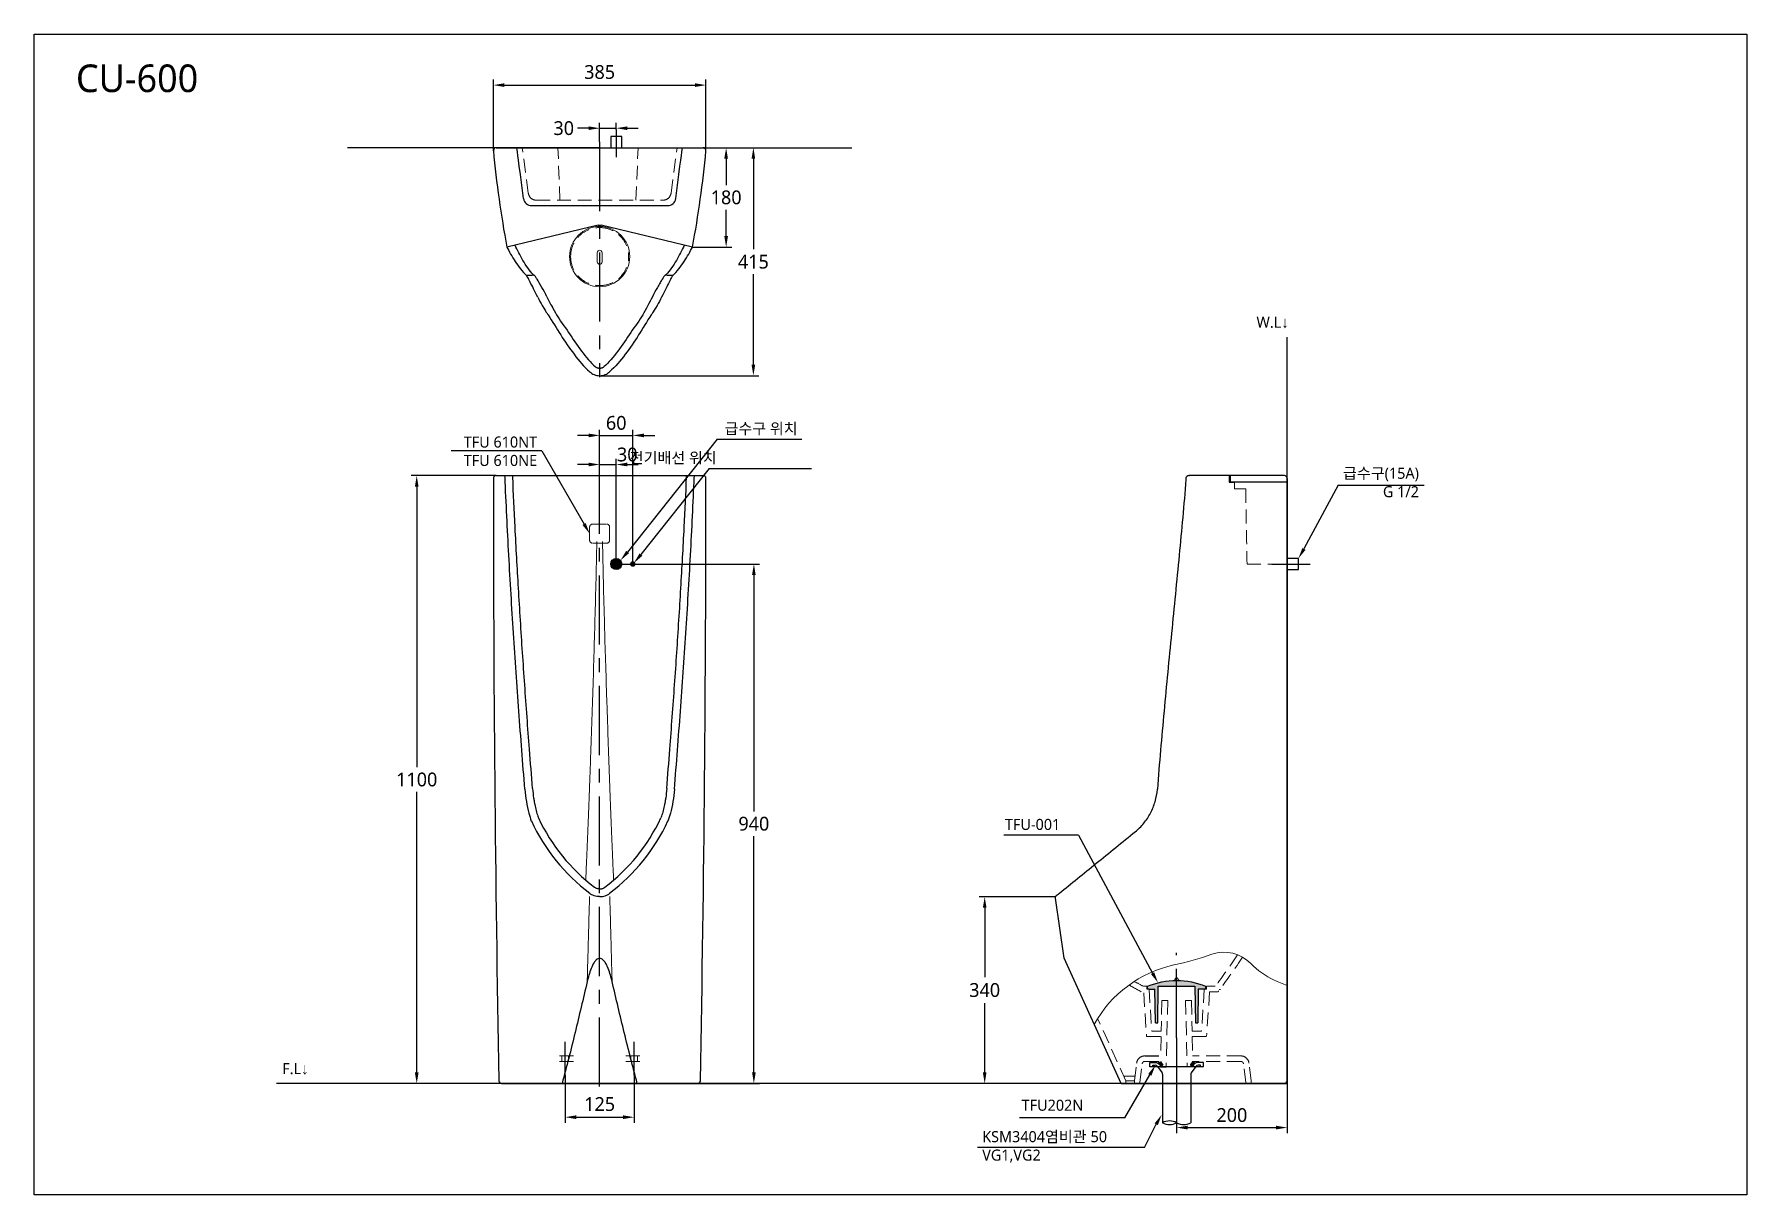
# Model space of a CAD drawing. Extents: x 3353 to 6453, y 0 to 2100.
import ezdxf

# ---------------------------------------------------------------- set-up
doc = ezdxf.new("R2010")
doc.units = 0
doc.header["$LTSCALE"] = 20
doc.header["$MEASUREMENT"] = 0
doc.linetypes.add('CENTER', pattern=[2, 1.25, -0.25, 0.25, -0.25])
doc.linetypes.add('HIDDEN', pattern=[0.375, 0.25, -0.125])
doc.layers.get('0').update_dxf_attribs({"linetype": 'CONTINUOUS'})
doc.layers.get('DEFPOINTS').update_dxf_attribs({"linetype": 'CONTINUOUS'})
for name, color, linetype in [('1', 1, 'CONTINUOUS'), ('5', 5, 'CONTINUOUS'), ('FAUCET', 4, 'CONTINUOUS')]:
    doc.layers.add(name, color=color, linetype=linetype)
doc.styles.add('GHS', font='romans', dxfattribs={"bigfont": 'ghs'})
doc.styles.get("Standard").update_dxf_attribs({"font": 'NanumGothic.ttf'})
doc.dimstyles.new('Standard$0', dxfattribs={"dimtxt": 0.18, "dimasz": 0.18, "dimexe": 0.18, "dimexo": 0.0625, "dimgap": 0.09, "dimtad": 0, "dimtih": 1, "dimtoh": 1, "dimdec": 4, "dimzin": 0, "dimdsep": 46, "dimtxsty": 'Standard', "dimcen": 0.09, "dimadec": 0, "dimazin": 0, "dimtfac": 1, "dimtdec": 4, "dimtofl": 0, "dimtmove": 0, "dimatfit": 3, "dimfxl": 1, "dimtolj": 1, "dimtzin": 0, "dimarcsym": 0})

# ---------------------------------------------------------------- blocks, each defined once
blk = doc.blocks.new('*D3')
at = {"color": 3, "lineweight": -2, "transparency": 16777216}
for p, q in [((4356.9, 1930), (4336.9, 1930)), ((4376.9, 1905.1), (4376.9, 1940)), ((4376.9, 1930), (4406.9, 1930)), ((4406.9, 1927.4), (4406.9, 1940)), ((4426.9, 1930), (4446.9, 1930))]:
    blk.add_line(p, q, dxfattribs=at)
at = {"color": 3, "transparency": 16777216}
for points in [[(4356.9, 1933.3), (4356.9, 1926.7), (4376.9, 1930)], [(4426.9, 1933.3), (4426.9, 1926.7), (4406.9, 1930)]]:
    blk.add_solid(points, dxfattribs=at)
at = {"layer": 'DEFPOINTS', "color": 0, "transparency": 16777216}
for p in [(4406.9, 1930), (4406.9, 1927.4), (4376.9, 1905.1)]:
    blk.add_point(p, dxfattribs=at)
at = {"color": 2, "transparency": 16777216, "insert": (4311.9, 1930), "char_height": 25, "attachment_point": 5}
blk.add_mtext('\\A1;30', dxfattribs=at)
blk = doc.blocks.new('*D5')
at = {"color": 3, "lineweight": -2, "transparency": 16777216}
for p, q in [((5421.4, 283.8), (5421.4, 111.5)), ((5621.4, 201.3), (5621.4, 111.5)), ((5441.4, 121.5), (5601.4, 121.5))]:
    blk.add_line(p, q, dxfattribs=at)
at = {"color": 3, "transparency": 16777216}
for points in [[(5441.4, 124.9), (5441.4, 118.2), (5421.4, 121.5)], [(5601.4, 124.9), (5601.4, 118.2), (5621.4, 121.5)]]:
    blk.add_solid(points, dxfattribs=at)
at = {"layer": 'DEFPOINTS', "color": 0, "transparency": 16777216}
for p in [(5421.4, 283.8), (5621.4, 201.3), (5621.4, 121.5)]:
    blk.add_point(p, dxfattribs=at)
at = {"color": 2, "transparency": 16777216, "insert": (5521.4, 144), "char_height": 25, "attachment_point": 5}
blk.add_mtext('\\A1;200', dxfattribs=at)
blk = doc.blocks.new('*D6')
at = {"color": 3, "lineweight": -2, "transparency": 16777216}
for p, q in [((4184.5, 1889.3), (4184.5, 2018)), ((4569.3, 1889.3), (4569.3, 2018)), ((4204.5, 2008), (4549.3, 2008))]:
    blk.add_line(p, q, dxfattribs=at)
at = {"color": 3, "transparency": 16777216}
for points in [[(4204.5, 2011.3), (4204.5, 2004.6), (4184.5, 2008)], [(4549.3, 2011.3), (4549.3, 2004.6), (4569.3, 2008)]]:
    blk.add_solid(points, dxfattribs=at)
at = {"layer": 'DEFPOINTS', "color": 0, "transparency": 16777216}
for p in [(4569.3, 2008), (4184.5, 1889.3), (4569.3, 1889.3)]:
    blk.add_point(p, dxfattribs=at)
at = {"color": 2, "transparency": 16777216, "insert": (4376.9, 2031.6), "char_height": 25, "attachment_point": 5}
blk.add_mtext('\\A1;385', dxfattribs=at)
blk = doc.blocks.new('*D7')
at = {"color": 3, "lineweight": -2, "transparency": 16777216}
for p, q in [((4564.4, 1894.7), (4665.2, 1894.7)), ((4655.2, 1874.7), (4655.2, 1710.9)), ((4655.2, 1502.1), (4655.2, 1665.9)), ((4376.9, 1482.1), (4665.2, 1482.1))]:
    blk.add_line(p, q, dxfattribs=at)
at = {"color": 3, "transparency": 16777216}
for points in [[(4651.9, 1874.7), (4658.5, 1874.7), (4655.2, 1894.7)], [(4651.9, 1502.1), (4658.5, 1502.1), (4655.2, 1482.1)]]:
    blk.add_solid(points, dxfattribs=at)
at = {"layer": 'DEFPOINTS', "color": 0, "transparency": 16777216}
for p in [(4564.4, 1894.7), (4376.9, 1482.1), (4655.2, 1482.1)]:
    blk.add_point(p, dxfattribs=at)
at = {"color": 2, "transparency": 16777216, "insert": (4655.2, 1688.4), "char_height": 25, "attachment_point": 5}
blk.add_mtext('\\A1;415', dxfattribs=at)
blk = doc.blocks.new('*D8')
at = {"color": 3, "lineweight": -2, "transparency": 16777216}
for p, q in [((4564.4, 1894.7), (4615.9, 1894.7)), ((4605.9, 1874.7), (4605.9, 1827.2)), ((4605.9, 1734.7), (4605.9, 1782.2)), ((4545, 1714.7), (4615.9, 1714.7))]:
    blk.add_line(p, q, dxfattribs=at)
at = {"color": 3, "transparency": 16777216}
for points in [[(4602.5, 1874.7), (4609.2, 1874.7), (4605.9, 1894.7)], [(4602.5, 1734.7), (4609.2, 1734.7), (4605.9, 1714.7)]]:
    blk.add_solid(points, dxfattribs=at)
at = {"layer": 'DEFPOINTS', "color": 0, "transparency": 16777216}
for p in [(4564.4, 1894.7), (4545, 1714.7), (4605.9, 1714.7)]:
    blk.add_point(p, dxfattribs=at)
at = {"color": 2, "transparency": 16777216, "insert": (4605.9, 1804.7), "char_height": 25, "attachment_point": 5}
blk.add_mtext('\\A1;180', dxfattribs=at)
blk = doc.blocks.new('*D9')
at = {"color": 3, "lineweight": -2, "transparency": 16777216}
for p, q in [((4314.4, 216.4), (4314.4, 130.3)), ((4439.4, 216.4), (4439.4, 130.3)), ((4334.4, 140.3), (4419.4, 140.3))]:
    blk.add_line(p, q, dxfattribs=at)
at = {"color": 3, "transparency": 16777216}
for points in [[(4334.4, 143.7), (4334.4, 137), (4314.4, 140.3)], [(4419.4, 143.7), (4419.4, 137), (4439.4, 140.3)]]:
    blk.add_solid(points, dxfattribs=at)
at = {"layer": 'DEFPOINTS', "color": 0, "transparency": 16777216}
for p in [(4314.4, 216.4), (4439.4, 216.4), (4439.4, 140.3)]:
    blk.add_point(p, dxfattribs=at)
at = {"color": 2, "transparency": 16777216, "insert": (4376.9, 163.9), "char_height": 25, "attachment_point": 5}
blk.add_mtext('\\A1;125', dxfattribs=at)
blk = doc.blocks.new('*D10')
at = {"color": 3, "lineweight": -2, "transparency": 16777216}
for p, q in [((4356.9, 1374.1), (4336.9, 1374.1)), ((4376.9, 1211.3), (4376.9, 1384.1)), ((4376.9, 1374.1), (4436.9, 1374.1)), ((4436.9, 1141.3), (4436.9, 1384.1)), ((4456.9, 1374.1), (4476.9, 1374.1))]:
    blk.add_line(p, q, dxfattribs=at)
at = {"color": 3, "transparency": 16777216}
for points in [[(4356.9, 1377.4), (4356.9, 1370.7), (4376.9, 1374.1)], [(4456.9, 1377.4), (4456.9, 1370.7), (4436.9, 1374.1)]]:
    blk.add_solid(points, dxfattribs=at)
at = {"layer": 'DEFPOINTS', "color": 0, "transparency": 16777216}
for p in [(4436.9, 1374.1), (4376.9, 1211.3), (4436.9, 1141.3)]:
    blk.add_point(p, dxfattribs=at)
at = {"color": 2, "transparency": 16777216, "insert": (4406.9, 1396.6), "char_height": 25, "attachment_point": 5}
blk.add_mtext('\\A1;60', dxfattribs=at)
blk = doc.blocks.new('*D11')
at = {"color": 3, "lineweight": -2, "transparency": 16777216}
for p, q in [((4356.9, 1321.4), (4336.9, 1321.4)), ((4376.9, 1211.3), (4376.9, 1331.4)), ((4376.9, 1321.4), (4406.9, 1321.4)), ((4406.9, 1141.3), (4406.9, 1331.4)), ((4426.9, 1321.4), (4446.9, 1321.4))]:
    blk.add_line(p, q, dxfattribs=at)
at = {"color": 3, "transparency": 16777216}
for points in [[(4356.9, 1324.8), (4356.9, 1318.1), (4376.9, 1321.4)], [(4426.9, 1324.8), (4426.9, 1318.1), (4406.9, 1321.4)]]:
    blk.add_solid(points, dxfattribs=at)
at = {"layer": 'DEFPOINTS', "color": 0, "transparency": 16777216}
for p in [(4406.9, 1321.4), (4376.9, 1211.3), (4406.9, 1141.3)]:
    blk.add_point(p, dxfattribs=at)
at = {"color": 2, "transparency": 16777216, "insert": (4426.9, 1339.4), "char_height": 25, "attachment_point": 5}
blk.add_mtext('\\A1;30', dxfattribs=at)
blk = doc.blocks.new('*D12')
at = {"color": 3, "lineweight": -2, "transparency": 16777216}
for p, q in [((4189.5, 1301.3), (4035.8, 1301.3)), ((4045.8, 1281.3), (4045.8, 773.8)), ((4045.8, 221.3), (4045.8, 728.8)), ((4199.5, 201.3), (4035.8, 201.3))]:
    blk.add_line(p, q, dxfattribs=at)
at = {"color": 3, "transparency": 16777216}
for points in [[(4042.4, 1281.3), (4049.1, 1281.3), (4045.8, 1301.3)], [(4042.4, 221.3), (4049.1, 221.3), (4045.8, 201.3)]]:
    blk.add_solid(points, dxfattribs=at)
at = {"layer": 'DEFPOINTS', "color": 0, "transparency": 16777216}
for p in [(4189.5, 1301.3), (4045.8, 201.3), (4199.5, 201.3)]:
    blk.add_point(p, dxfattribs=at)
at = {"color": 2, "transparency": 16777216, "insert": (4045.8, 751.3), "char_height": 25, "attachment_point": 5}
blk.add_mtext('\\A1;1100', dxfattribs=at)
blk = doc.blocks.new('*D13')
at = {"color": 3, "lineweight": -2, "transparency": 16777216}
for p, q in [((4406.9, 1141.3), (4666.1, 1141.3)), ((4656.1, 1121.3), (4656.1, 693.8)), ((4656.1, 221.3), (4656.1, 648.8)), ((4554.3, 201.3), (4666.1, 201.3))]:
    blk.add_line(p, q, dxfattribs=at)
at = {"color": 3, "transparency": 16777216}
for points in [[(4652.8, 1121.3), (4659.4, 1121.3), (4656.1, 1141.3)], [(4652.8, 221.3), (4659.4, 221.3), (4656.1, 201.3)]]:
    blk.add_solid(points, dxfattribs=at)
at = {"layer": 'DEFPOINTS', "color": 0, "transparency": 16777216}
for p in [(4406.9, 1141.3), (4554.3, 201.3), (4656.1, 201.3)]:
    blk.add_point(p, dxfattribs=at)
at = {"color": 2, "transparency": 16777216, "insert": (4656.1, 671.3), "char_height": 25, "attachment_point": 5}
blk.add_mtext('\\A1;940', dxfattribs=at)
blk = doc.blocks.new('A$C02305F10')
at = {"layer": '1', "color": 7, "linetype": 'Continuous'}
for p, q in [((0, 61), (0, 66.3)), ((18.2, 0), (19.3, 66.2)), ((19.3, 66.2), (52.5, 66.2)), ((52.5, 66.2), (85.7, 66.2)), ((85.7, 66.2), (86.8, 0)), ((105, 66.3), (105, 61)), ((2, 61), (0, 61)), ((2, 61), (13.3, 61)), ((14.3, 0), (13.3, 61)), ((91.7, 61), (90.7, 0)), ((103, 61), (91.7, 61)), ((105, 61), (103, 61)), ((14.3, 0), (18.2, 0)), ((86.8, 0), (90.7, 0))]:
    blk.add_line(p, q, dxfattribs=at)
at = {"layer": '1', "color": 7, "linetype": 'Continuous', "extrusion": (0, 0, -1)}
for start, end in [(68.4314, 89.9999), (89.9999, 111.5686)]:
    blk.add_arc((-52.5, -66.5), 142.8, start, end, dxfattribs=at)
blk = doc.blocks.new('*D14')
at = {"color": 3, "lineweight": -2, "transparency": 16777216}
for p, q in [((5202.1, 539.2), (5063.9, 539.2)), ((5073.9, 519.2), (5073.9, 393.9)), ((5073.9, 221.3), (5073.9, 346.6)), ((5320.7, 201.3), (5063.9, 201.3))]:
    blk.add_line(p, q, dxfattribs=at)
at = {"color": 3, "transparency": 16777216}
for points in [[(5070.6, 519.2), (5077.2, 519.2), (5073.9, 539.2)], [(5070.6, 221.3), (5077.2, 221.3), (5073.9, 201.3)]]:
    blk.add_solid(points, dxfattribs=at)
at = {"layer": 'DEFPOINTS', "color": 0, "transparency": 16777216}
for p in [(5073.9, 539.2), (5202.1, 539.2), (5320.7, 201.3)]:
    blk.add_point(p, dxfattribs=at)
at = {"color": 2, "transparency": 16777216, "insert": (5073.9, 370.3), "char_height": 25, "attachment_point": 5}
blk.add_mtext('\\A1;340', dxfattribs=at)

msp = doc.modelspace()

# ---------------------------------------------------------------- hatches: boundary and pattern name
at = {"layer": '1', "linetype": 'HIDDEN', "lineweight": 0, "ltscale": 5}
h = msp.add_hatch(color=8, dxfattribs=at)
h.dxf.hatch_style = 1
h.set_gradient(color1=(128, 128, 128), tint=1, name='SPHERICAL')
h.paths.add_polyline_path([(5421.4, 387.6), (5421.4, 377.5), (5454.6, 377.5), (5455.7, 311.3), (5459.5, 311.3), (5460.5, 372.3), (5471.9, 372.3), (5473.9, 372.3), (5473.9, 377.6, 0.09439)])
h.paths.add_polyline_path([(5421.4, 387.6, 0.094389), (5368.9, 377.6), (5368.9, 372.3), (5370.9, 372.3), (5382.2, 372.3), (5383.2, 311.3), (5387, 311.3), (5388.1, 377.5), (5421.4, 377.5)])
at = {"layer": 'FAUCET', "linetype": 'Continuous'}
h = msp.add_hatch(dxfattribs=at)
h.set_pattern_fill('ANSI31', color=4, scale=15, angle=-75.0623, style=0)
h.set_pattern_definition([(149.937713, (8873.3864, -18980.8257), (-0.9392647, -1.6227775), [])])
edge = h.paths.add_edge_path()
edge.add_ellipse((5392.7, 237), major_axis=(3.31, -2.42), ratio=0.50801, start_angle=0, end_angle=360)
h = msp.add_hatch(dxfattribs=at)
h.set_pattern_fill('ANSI31', color=4, scale=15, angle=-75.0623, style=0)
h.set_pattern_definition([(30.062287, (1969.3531, -18980.8257), (0.9392647, -1.6227775), [])])
edge = h.paths.add_edge_path()
edge.add_ellipse((5450, 237), major_axis=(-3.31, -2.42), ratio=0.50801, start_angle=0, end_angle=360, ccw=False)

# ---------------------------------------------------------------- linework, layer by layer
at = {"color": 1, "linetype": 'CENTER', "ltscale": 2}
msp.add_line((4406.9, 1927.4), (4406.9, 1873.2), dxfattribs=at)
for p, q in [((4376.9, 1894.7), (3920.7, 1894.7)), ((4376.9, 1894.7), (4833.2, 1894.7)), ((5621.4, 201.3), (5621.4, 1551.6)), ((5621.4, 201.3), (3791.7, 201.3))]:
    msp.add_line(p, q)
at = {"color": 1, "linetype": 'CENTER', "ltscale": 5}
for p, q in [((4376.9, 1905.1), (4376.9, 1479.7)), ((4376.9, 195.7), (4376.9, 1333.3)), ((5593.7, 1141.3), (5663, 1141.3)), ((5421.4, 283.8), (5421.4, 437.9)), ((4314.4, 216.4), (4314.4, 276.6)), ((4439.4, 216.4), (4439.4, 276.6))]:
    msp.add_line(p, q, dxfattribs=at)
at = {"color": 2}
msp.add_line((5621.4, 1162.3), (5621.4, 204.3), dxfattribs=at)
at = {"color": 7}
msp.add_line((5325.8, 201.3), (5346, 201.3), dxfattribs=at)
at = {"color": 2, "lineweight": 0}
msp.add_line((5347.1, 201.3), (5352.7, 201.3), dxfattribs=at)
at = {"color": 2}
for points in [[(4416.9, 1894.7), (4416.9, 1915.2), (4396.9, 1915.2), (4396.9, 1894.7)], [(5621.4, 1131.3), (5641.8, 1131.3), (5641.8, 1151.3), (5621.4, 1151.3)], [(5621.4, 1131.3), (5641.8, 1131.3), (5641.8, 1151.3), (5621.4, 1151.3)]]:
    msp.add_lwpolyline(points, dxfattribs=at)
at = {"color": 7, "linetype": 'Continuous', "lineweight": 0}
for points in [[(4372.5, 1705, -0.261972), (4376.9, 1709.5)], [(4372.5, 1705), (4372.5, 1687.7, 0.261972), (4376.9, 1683.2)], [(4381.4, 1705, 0.261972), (4376.9, 1709.5)], [(4381.4, 1705), (4381.4, 1687.7, -0.261972), (4376.9, 1683.2)]]:
    msp.add_lwpolyline(points, format="xyb", dxfattribs=at)
for points, const_width in [([(4401.9, 1141.3, 1), (4411.9, 1141.3, 1)], 10), ([(4434.4, 1141.3, 1), (4439.4, 1141.3, 1)], 5)]:
    msp.add_lwpolyline(points, format="xyb", close=True, dxfattribs=dict(const_width=const_width))
at = {"color": 2, "linetype": 'Continuous', "lineweight": 0}
msp.add_circle((4376.9, 1697.7), 54.5, dxfattribs=at)
msp.add_circle((4406.9, 1141.3), 10)
at = {"lineweight": 0}
for centre, radius, start, end in [((5284.4, 1019.2), 617.7, 282.3639, 288.9769), ((5507.2, 371.3), 67.5, 44.1216, 108.9769), ((5463.4, 202.4), 218.6, 102.3639, 151.024), ((5659, 518.5), 143.9, 224.1216, 244.8362), ((5670.3, 542.5), 170.5, 244.8362, 253.3386)]:
    msp.add_arc(centre, radius, start, end, dxfattribs=at)
at = {"layer": '1', "color": 2, "linetype": 'Continuous', "lineweight": -2}
for p, q in [((4189.5, 1894.7), (4564.4, 1894.7)), ((4253.7, 1789.9), (4500.1, 1789.9)), ((4374.2, 1754.3), (4208.9, 1714.7)), ((4545, 1714.7), (4379.7, 1754.3)), ((4189.5, 1301.3), (4564.4, 1301.3)), ((5438.3, 1296.6), (5438.1, 1294.2)), ((5616.4, 1301.3), (5443.3, 1301.3)), ((5443.3, 1301.3), (5444.6, 1301.3)), ((5518.4, 1301.3), (5518.4, 1290.3)), ((5518.4, 1290.3), (5621.4, 1290.3)), ((5621.4, 1296.3), (5621.4, 201.3)), ((5218, 427.9), (5201.8, 536.7)), ((5203.6, 541.3), (5206.9, 544)), ((5320.7, 201.3), (5218, 427.9)), ((4199.5, 201.3), (4554.3, 201.3)), ((5320.7, 201.3), (5621.4, 201.3))]:
    msp.add_line(p, q, dxfattribs=at)
at = {"layer": '1', "color": 7, "linetype": 'HIDDEN', "lineweight": 0, "ltscale": 5}
for p, q in [((4247.7, 1812.5), (4236.8, 1894.7)), ((4305.1, 1799.7), (4301.4, 1894.7)), ((4442.7, 1799.7), (4446.5, 1894.7)), ((4506.2, 1812.5), (4517.1, 1894.7)), ((4262.3, 1799.7), (4491.6, 1799.7)), ((5526.4, 1289.3), (5526.4, 1277.3)), ((5526.4, 1277.3), (5546.4, 1277.3)), ((5548.9, 1141.3), (5621.4, 1141.3)), ((5367.4, 377.3), (5361.4, 377.3)), ((5367.4, 377.3), (5365.4, 377.3)), ((5367.4, 372.3), (5367.4, 377.3)), ((5371.4, 372.3), (5367.4, 372.3)), ((5371.4, 372.3), (5376.4, 296.3)), ((5471.4, 372.3), (5466.4, 296.3)), ((5471.4, 372.3), (5475.4, 372.3)), ((5475.4, 377.3), (5491.4, 377.3)), ((5475.4, 372.3), (5475.4, 377.3)), ((5475.4, 377.3), (5477.3, 377.3)), ((5361.8, 365.2), (5367, 286.3)), ((5394.4, 351.3), (5393.5, 296.3)), ((5394.4, 351.3), (5405.4, 351.3)), ((5405.4, 351.3), (5402.4, 231.3)), ((5448.4, 351.3), (5437.4, 351.3)), ((5437.4, 351.3), (5440.4, 231.3)), ((5448.4, 351.3), (5449.3, 296.3)), ((5481.1, 367.3), (5475.7, 286.3)), ((5481.1, 367.3), (5496.4, 367.3)), ((5329.4, 206.3), (5278.4, 318.8)), ((5391.9, 286.3), (5367, 286.3)), ((5367, 286.3), (5393.3, 286.3)), ((5393.5, 296.3), (5376.4, 296.3)), ((5393.3, 286.3), (5392.7, 251.3)), ((5449.3, 296.3), (5466.4, 296.3)), ((5449.5, 286.3), (5450, 251.3)), ((5449.5, 286.3), (5475.7, 286.3)), ((5450.8, 286.3), (5466.4, 286.3)), ((5451.9, 286.3), (5454.4, 286.3)), ((5454.4, 286.3), (5462.4, 286.3)), ((4329.5, 251.3), (4299.4, 251.3)), ((4308.4, 251.3), (4308.4, 241.3)), ((4320.4, 251.3), (4320.4, 241.3)), ((4424.4, 251.3), (4454.5, 251.3)), ((4433.4, 251.3), (4433.4, 241.3)), ((4445.4, 251.3), (4445.4, 241.3)), ((5537.4, 251.3), (5450, 251.3)), ((4329.5, 241.3), (4299.4, 241.3)), ((4424.4, 241.3), (4454.5, 241.3)), ((5345, 206.3), (5349, 238.2)), ((5354.7, 203.1), (5358.9, 236.9)), ((5363.9, 241.3), (5392.5, 241.3)), ((5392.5, 241.3), (5392.4, 231.3)), ((5537.4, 241.3), (5450.2, 241.3)), ((5450.2, 241.3), (5450.4, 231.3)), ((5546.6, 203.1), (5542.4, 236.9)), ((5556.3, 206.3), (5552.3, 238.2)), ((5325.8, 214.3), (5346, 214.3)), ((5328.4, 214.3), (5333.4, 214.3)), ((5329.4, 206.3), (5345, 206.3)), ((5329.4, 206.3), (5333.4, 206.3)), ((5329.4, 206.3), (5329.4, 203.3)), ((5345, 206.3), (5345.2, 202.9)), ((5554.2, 201.3), (5548.6, 201.3)), ((5556.3, 206.3), (5556.2, 202.9))]:
    msp.add_line(p, q, dxfattribs=at)
at = {"layer": '1', "color": 3}
for p, q in [((4589.4, 1367), (4427.4, 1163.1)), ((4589.4, 1367), (4743.2, 1367)), ((4272.4, 1346), (4108.3, 1346)), ((4272.4, 1346), (4348.8, 1213.6)), ((4575.4, 1314.3), (4451.6, 1158.3)), ((4575.4, 1314.3), (4760.7, 1314.3)), ((5713.9, 1284.2), (5651.8, 1168.6)), ((5713.9, 1284.2), (5869.2, 1284.2)), ((5243.6, 650.8), (5108.3, 650.8)), ((5243.6, 650.8), (5377.8, 400.9)), ((5327.7, 138.9), (5372.8, 216.9)), ((5327.7, 138.9), (5136.9, 138.9)), ((5363, 85.4), (5384.4, 127.5)), ((5363, 85.4), (5061.2, 85.4))]:
    msp.add_line(p, q, dxfattribs=at)
at = {"layer": '1', "color": 7, "linetype": 'HIDDEN', "ltscale": 5}
for p, q in [((5516.4, 1301.3), (5516.4, 1289.3)), ((5516.4, 1289.3), (5526.4, 1289.3)), ((5363.9, 251.3), (5392.7, 251.3)), ((5392.5, 241.3), (5392.4, 231.3)), ((5392.4, 231.3), (5402.4, 231.3)), ((5392.4, 231.3), (5402.4, 231.3)), ((5450.4, 231.3), (5440.4, 231.3)), ((5450.4, 231.3), (5440.4, 231.3)), ((5450.2, 241.3), (5450.4, 231.3))]:
    msp.add_line(p, q, dxfattribs=at)
at = {"layer": '1', "color": 7, "linetype": 'HIDDEN', "lineweight": 0, "ltscale": 5}
for points in [[(4363.8, 1213.4), (4390, 1213.4)], [(4358.8, 1184.2), (4358.8, 1208.4)], [(4390, 1179.2), (4363.8, 1179.2)], [(4395, 1208.4), (4395, 1184.2)]]:
    msp.add_lwpolyline(points, dxfattribs=at)
at = {"layer": '1', "color": 2, "linetype": 'Continuous', "lineweight": -2}
for centre, radius, start, end in [((4189.5, 1889.7), 5, 90, 185.4065), ((4564.4, 1889.7), 5, 354.5935, 90), ((6137.7, 2073.1), 1961.8, 185.3758, 190.5267), ((2616.2, 2073.1), 1961.8, 349.4733, 354.6242), ((4253.7, 1804.6), 14.7, 187.507, 270), ((4500.1, 1804.6), 14.7, 270, 352.493), ((4189.5, 1296.3), 5, 90, 179.9837), ((61558.2, 1280), 57373.7, 179.983676, 181.072352), ((-52804.4, 1280), 57373.7, 358.927648, 0.016324), ((4564.4, 1296.3), 5, 0.0163, 90), ((5443.3, 1296.3), 5, 90, 175.9948), ((5616.4, 1296.3), 5, 0, 90), ((4571.6, 825.2), 351.4, 205.0546, 232.7455), ((4571.6, 825.2), 337.4, 205.15, 232.8398), ((4182.3, 825.2), 337.4, 307.1602, 334.85), ((4182.3, 825.2), 351.4, 307.2545, 334.9454), ((5206.7, 537.4), 5, 129, 188.4878), ((4199.5, 206.3), 5, 181.0724, 270), ((4554.3, 206.3), 5, 270, 358.9276), ((5616.4, 206.3), 5, 270, 0)]:
    msp.add_arc(centre, radius, start, end, dxfattribs=at)
at = {"layer": '1', "color": 7, "linetype": 'HIDDEN', "lineweight": 0, "ltscale": 5}
for centre, radius, start, end in [((4262.3, 1814.4), 14.7, 187.4543, 270), ((4491.6, 1814.4), 14.7, 270, 352.5457), ((4376.9, 1697.7), 52.5, 180, 269.9999), ((4376.9, 1697.7), 52.5, 269.9999, 0), ((4363.8, 1208.4), 5, 90, 180), ((4390, 1208.4), 5, 0, 90), ((4363.8, 1184.2), 5, 180, 270), ((4390, 1184.2), 5, 270, 0), ((5501.8, 652.2), 319.3, 238.6132, 244.0028), ((5497.6, 652.7), 307.3, 240.2036, 243.6766), ((5414.6, 392.1), 4.63, 273.9725, 346.6486), ((5421.3, 390.2), 2.26, 87.1321, 159.5123), ((5421.5, 390.2), 2.26, 20.4908, 92.871), ((5428.1, 392.1), 4.63, 193.3545, 266.0306), ((5363.9, 236.3), 15, 90, 172.875), ((5537.4, 236.3), 15, 7.125, 90), ((5363.9, 236.3), 5, 90, 172.875), ((5537.4, 236.3), 5, 7.125, 90), ((5327.4, 203.3), 2, 269.8394, 0.6824), ((5347.1, 203.3), 2, 191.3099, 270), ((5352.7, 203.3), 2, 270, 352.875), ((5548.6, 203.3), 2, 187.125, 270), ((5554.2, 203.3), 2, 270, 348.6901)]:
    msp.add_arc(centre, radius, start, end, dxfattribs=at)
at = {"layer": '1', "color": 7, "linetype": 'HIDDEN', "lineweight": 0, "ltscale": 5, "extrusion": (0, 0, -1)}
for start, end in [(0.0223, 89.9999), (89.9999, 180)]:
    msp.add_arc((-4376.9, 1697.7), 52.5, start, end, dxfattribs=at)
at = {"layer": '1', "color": 2, "linetype": 'Continuous', "lineweight": -2}
for points in [[(4239.1, 1802.7), (4229.7, 1875.1), (4228.3, 1884.9), (4226.9, 1894.7)], [(4514.7, 1802.7), (4524.1, 1875.1), (4525.5, 1884.9), (4527, 1894.7)], [(4208.9, 1714.7), (4208.9, 1714.6), (4209, 1714.6), (4209, 1714.5)], [(4223.8, 1717.8), (4223.8, 1717.9), (4223.7, 1717.9), (4223.7, 1718)], [(4223.8, 1717.8), (4223.8, 1717.8), (4223.8, 1717.8), (4223.8, 1717.8)], [(4223.8, 1717.8), (4223.8, 1717.8), (4223.8, 1717.8), (4223.8, 1717.8)], [(4258.4, 1663.8), (4253.7, 1663.7), (4249, 1663.6), (4244.3, 1663.5)], [(4257.1, 1664.9), (4257.4, 1664.5), (4257.9, 1664.1), (4258.4, 1663.8)], [(4495.5, 1663.8), (4496, 1664.1), (4496.4, 1664.5), (4496.8, 1664.9)], [(4509.6, 1663.5), (4504.9, 1663.6), (4500.2, 1663.7), (4495.5, 1663.8)], [(4264.9, 1624.3), (4267.5, 1619.1), (4270.2, 1614), (4272.9, 1608.9)], [(4281.6, 1624.7), (4278.4, 1631), (4275.3, 1636.7), (4272.4, 1641.8)], [(4281.6, 1624.7), (4286.3, 1615.3), (4291.2, 1606), (4296.4, 1596.7)], [(4472.3, 1624.7), (4469.6, 1619.4), (4466.9, 1614.1), (4464.1, 1608.9)], [(4481.5, 1641.8), (4478.6, 1636.7), (4475.5, 1631), (4472.3, 1624.7)], [(4489, 1624.3), (4486.4, 1619.1), (4483.7, 1614), (4481, 1608.9)], [(4205.6, 1298.7), (4205.5, 1299.6), (4205.5, 1300.4), (4205.5, 1301.3)], [(4548.3, 1298.7), (4548.3, 1299.6), (4548.4, 1300.4), (4548.4, 1301.3)], [(5206.9, 544), (5206.9, 544), (5207.9, 544.8), (5209.5, 546)]]:
    msp.add_open_spline(points, degree=3, dxfattribs=at)
for points, knots in [([(4374.2, 1754.3), (4374.9, 1754.5), (4375.6, 1754.6), (4376.9, 1754.7), (4377.5, 1754.7), (4378.6, 1754.6), (4379.1, 1754.4), (4379.7, 1754.3)], [0, 0, 0, 0, 0.400905, 0.400905, 0.696208, 0.696208, 1, 1, 1, 1]), ([(4209, 1714.5), (4211, 1711), (4213.3, 1706.7), (4218.3, 1697.8), (4221.1, 1693.2), (4227, 1684.2), (4230.2, 1679.7), (4237, 1671.1), (4240.6, 1667), (4244.3, 1663.5)], [0, 0, 0, 0, 0.25, 0.25, 0.5, 0.5, 0.75, 0.75, 1, 1, 1, 1]), ([(4257.1, 1664.9), (4253.5, 1668.6), (4250.1, 1672.9), (4243.7, 1681.6), (4240.8, 1686.2), (4235.3, 1695.4), (4232.8, 1700.1), (4228, 1709.3), (4225.9, 1713.8), (4223.8, 1717.8)], [0, 0, 0, 0, 0.25, 0.25, 0.5, 0.5, 0.75, 0.75, 1, 1, 1, 1]), ([(4530, 1717.8), (4528, 1713.8), (4525.8, 1709.3), (4521.1, 1700.1), (4518.5, 1695.4), (4513, 1686.2), (4510.1, 1681.6), (4503.8, 1672.9), (4500.4, 1668.6), (4496.8, 1664.9)], [0, 0, 0, 0, 0.25, 0.25, 0.5, 0.5, 0.75, 0.75, 1, 1, 1, 1]), ([(4509.6, 1663.5), (4513.2, 1667), (4516.9, 1671.1), (4523.6, 1679.7), (4526.8, 1684.2), (4532.8, 1693.2), (4535.5, 1697.8), (4540.6, 1706.7), (4542.8, 1711), (4544.9, 1714.5)], [0, 0, 0, 0, 0.25, 0.25, 0.5, 0.5, 0.75, 0.75, 1, 1, 1, 1]), ([(4264.9, 1624.3), (4262.1, 1629.8), (4259.6, 1634.8), (4255.1, 1643.9), (4253, 1647.9), (4249.5, 1654.7), (4248.1, 1657.5), (4245.7, 1661.6), (4244.9, 1663), (4244.3, 1663.5)], [0, 0, 0, 0, 0.25, 0.25, 0.5, 0.5, 0.75, 0.75, 1, 1, 1, 1]), ([(4272.4, 1641.8), (4268.9, 1648), (4266, 1653), (4262.5, 1658.6), (4261.5, 1660.2), (4259.7, 1662.5), (4259, 1663.3), (4258.4, 1663.8)], [0, 0, 0, 0, 0.5, 0.5, 0.75, 0.75, 1, 1, 1, 1]), ([(4495.5, 1663.8), (4494.3, 1662.9), (4492.6, 1660.5), (4489, 1654.9), (4487.7, 1652.7), (4484.8, 1647.7), (4483.2, 1644.9), (4481.5, 1641.8)], [0, 0, 0, 0, 0.5, 0.5, 0.75, 0.75, 1, 1, 1, 1]), ([(4509.6, 1663.5), (4509, 1663), (4508.1, 1661.6), (4505.8, 1657.6), (4504.3, 1654.8), (4500.9, 1648), (4498.9, 1644), (4494.3, 1634.8), (4491.7, 1629.8), (4489, 1624.3)], [0, 0, 0, 0, 0.25, 0.25, 0.5, 0.5, 0.75, 0.75, 1, 1, 1, 1]), ([(4272.9, 1608.9), (4281.5, 1595.2), (4282.5, 1593.7), (4291.6, 1580), (4298.8, 1567.9), (4313.9, 1544), (4322, 1532.3), (4339.4, 1509.3), (4348.7, 1498.1), (4359, 1489.4)], [0.2194752, 0.2194752, 0.2194752, 0.2194752, 0.25, 0.25, 0.5, 0.5, 0.75, 0.75, 1, 1, 1, 1]), ([(4289.8, 1608.9), (4292.7, 1603.3), (4296.4, 1596.7), (4304.4, 1582.4), (4313.5, 1571.4), (4328, 1548.8), (4335.6, 1537.6), (4352.1, 1515.8), (4361, 1505.2), (4369, 1498.8)], [0.1475738, 0.1475738, 0.1475738, 0.1475738, 0.25, 0.25, 0.5, 0.5, 0.75, 0.75, 1, 1, 1, 1]), ([(4464.1, 1608.9), (4461.1, 1603.3), (4457.5, 1596.7), (4449.5, 1582.4), (4440.3, 1571.4), (4425.9, 1548.8), (4418.2, 1537.6), (4401.7, 1515.8), (4392.9, 1505.2), (4384.9, 1498.8)], [0.1475738, 0.1475738, 0.1475738, 0.1475738, 0.25, 0.25, 0.5, 0.5, 0.75, 0.75, 1, 1, 1, 1]), ([(4481, 1608.9), (4472.3, 1595.2), (4471.4, 1593.7), (4462.2, 1580), (4455.1, 1567.9), (4439.9, 1544), (4431.9, 1532.3), (4414.5, 1509.3), (4405.1, 1498.1), (4394.8, 1489.4)], [0.2194752, 0.2194752, 0.2194752, 0.2194752, 0.25, 0.25, 0.5, 0.5, 0.75, 0.75, 1, 1, 1, 1]), ([(4359, 1489.4), (4360.1, 1488.3), (4361.3, 1487.3), (4363.9, 1485.5), (4365.3, 1484.7), (4369.9, 1482.8), (4373.4, 1482.1), (4376.9, 1482.1)], [0, 0, 0, 0, 0.25, 0.25, 0.5, 0.5, 1, 1, 1, 1]), ([(4369, 1498.8), (4369.2, 1498.6), (4369.5, 1498.3), (4369.9, 1498), (4370, 1497.9), (4370.3, 1497.7), (4370.4, 1497.6), (4370.8, 1497.4), (4371.1, 1497.3), (4371.5, 1497), (4371.7, 1496.9), (4372.2, 1496.7), (4372.4, 1496.7), (4372.9, 1496.5), (4373.1, 1496.4), (4373.9, 1496.2), (4374.4, 1496.1), (4375.6, 1495.9), (4376.3, 1495.9), (4376.9, 1495.9)], [0, 0, 0, 0, 0.167635, 0.167635, 0.221717, 0.221717, 0.311543, 0.311543, 0.401369, 0.401369, 0.486411, 0.486411, 0.566617, 0.566617, 0.646824, 0.646824, 0.807238, 0.807238, 1, 1, 1, 1]), ([(4376.9, 1495.9), (4377.6, 1495.9), (4378.2, 1495.9), (4379.5, 1496.1), (4380.1, 1496.2), (4381, 1496.5), (4381.4, 1496.6), (4382.4, 1497), (4383.1, 1497.4), (4384.2, 1498.1), (4384.6, 1498.5), (4384.9, 1498.8)], [0, 0, 0, 0, 0.1869, 0.1869, 0.370638, 0.370638, 0.488712, 0.488712, 0.764845, 0.764845, 1, 1, 1, 1]), ([(4376.9, 1482.1), (4380.4, 1482.1), (4383.9, 1482.8), (4390, 1485.3), (4392.7, 1487.2), (4394.8, 1489.4)], [0, 0, 0, 0, 0.5, 0.5, 1, 1, 1, 1]), ([(4241.5, 733.8), (4237.8, 780.9), (4234.1, 827.9), (4227.2, 922), (4224, 969.1), (4217.9, 1063.2), (4215.1, 1110.2), (4210, 1204.4), (4207.6, 1251.5), (4205.6, 1298.7)], [0, 0, 0, 0, 0.25, 0.25, 0.5, 0.5, 0.75, 0.75, 1, 1, 1, 1]), ([(4255.5, 734.9), (4253.6, 758.6), (4251.8, 782.4), (4248.4, 825.6), (4246.9, 845), (4242.6, 903.4), (4239.9, 942.3), (4234.7, 1020.1), (4232.2, 1059), (4227.8, 1134.6), (4225.7, 1171.2), (4222.3, 1238.4), (4220.9, 1268.8), (4219.6, 1299.3), (4219.5, 1300), (4219.5, 1300.6), (4219.5, 1301.3)], [0, 0, 0, 0, 0.126132, 0.126132, 0.229586, 0.229586, 0.436494, 0.436494, 0.643402, 0.643402, 0.838286, 0.838286, 1, 1, 1, 1.003464, 1.003464, 1.003464, 1.003464]), ([(4498.4, 734.9), (4500.2, 758.6), (4502.1, 782.4), (4505.4, 825.6), (4506.9, 845), (4511.3, 903.4), (4514, 942.3), (4519.2, 1020.1), (4521.7, 1059), (4526.1, 1134.6), (4528.1, 1171.2), (4531.5, 1238.4), (4533, 1268.8), (4534.3, 1299.3), (4534.3, 1300), (4534.4, 1300.6), (4534.4, 1301.3)], [0, 0, 0, 0, 0.126132, 0.126132, 0.229586, 0.229586, 0.436494, 0.436494, 0.643402, 0.643402, 0.838286, 0.838286, 1, 1, 1, 1.003464, 1.003464, 1.003464, 1.003464]), ([(4512.3, 733.8), (4516, 780.9), (4519.7, 827.9), (4526.6, 922), (4529.9, 969.1), (4536, 1063.2), (4538.8, 1110.2), (4543.9, 1204.4), (4546.2, 1251.5), (4548.3, 1298.7)], [0, 0, 0, 0, 0.25, 0.25, 0.5, 0.5, 0.75, 0.75, 1, 1, 1, 1]), ([(5438.1, 1294.2), (5434.6, 1248.5), (5430.4, 1202.9), (5421.4, 1110.2), (5416.8, 1063.2), (5407.5, 969.1), (5402.9, 922), (5394.2, 827.9), (5390, 780.9), (5386.5, 733.8)], [0.0080642, 0.0080642, 0.0080642, 0.0080642, 0.25, 0.25, 0.5, 0.5, 0.75, 0.75, 1, 1, 1, 1]), ([(4241.5, 733.8), (4242.1, 726.1), (4243, 718.6), (4245.4, 704.2), (4246.9, 697.1), (4250, 685.6), (4251.6, 680.8), (4253.2, 676.3)], [0, 0, 0, 0, 0.25, 0.25, 0.5, 0.5, 0.6907111, 0.6907111, 0.6907111, 0.6907111]), ([(4255.5, 734.9), (4256, 729.1), (4256.6, 723.4), (4257.7, 716), (4258, 714), (4258.7, 710.1), (4259, 708.2), (4260.2, 702.4), (4261, 698.7), (4262.9, 691.6), (4263.9, 688.1), (4265.4, 683.8), (4265.8, 682.8), (4266.2, 681.8)], [0, 0, 0, 0, 0.1982236, 0.1982236, 0.2702046, 0.2702046, 0.3421855, 0.3421855, 0.4861474, 0.4861474, 0.6347426, 0.6347426, 0.6826824, 0.6826824, 0.6826824, 0.6826824]), ([(4498.4, 734.9), (4497.9, 729.1), (4497.3, 723.4), (4496.2, 716), (4495.9, 714), (4495.2, 710.1), (4494.8, 708.2), (4493.7, 702.4), (4492.8, 698.7), (4491, 691.6), (4489.9, 688.1), (4488.5, 683.8), (4488.1, 682.8), (4487.7, 681.8)], [0, 0, 0, 0, 0.1982236, 0.1982236, 0.2702046, 0.2702046, 0.3421855, 0.3421855, 0.4861474, 0.4861474, 0.6347426, 0.6347426, 0.6826824, 0.6826824, 0.6826824, 0.6826824]), ([(4512.3, 733.8), (4511.7, 726.1), (4510.8, 718.6), (4508.4, 704.2), (4506.9, 697.1), (4503.8, 685.6), (4502.3, 680.8), (4500.6, 676.3)], [0, 0, 0, 0, 0.25, 0.25, 0.5, 0.5, 0.6907111, 0.6907111, 0.6907111, 0.6907111]), ([(5346.5, 657), (5352, 661.5), (5357.1, 666.5), (5366.4, 677.7), (5370.6, 684), (5377.5, 697.1), (5380.3, 704), (5384.5, 718.5), (5385.9, 726.1), (5386.5, 733.8)], [0, 0, 0, 0, 0.25, 0.25, 0.5, 0.5, 0.75, 0.75, 1, 1, 1, 1]), ([(5209.5, 546), (5219.9, 554.5), (5230.7, 563.2), (5252.9, 581.2), (5264.4, 590.5), (5287.5, 609.2), (5299.3, 618.7), (5322.9, 637.9), (5334.8, 647.6), (5346.9, 657.3)], [0, 0, 0, 0, 0.25, 0.25, 0.5, 0.5, 0.75, 0.75, 1, 1, 1, 1]), ([(4376.9, 539.5), (4373.4, 539.5), (4369.9, 540.1), (4363.7, 542.1), (4361, 543.6), (4358.9, 545.4)], [0.0082351, 0.0082351, 0.0082351, 0.0082351, 0.5, 0.5, 1, 1, 1, 1]), ([(4376.9, 553.5), (4377.6, 553.5), (4378.3, 553.5), (4379.8, 553.7), (4380.6, 553.8), (4381.7, 554.1), (4382.1, 554.2), (4383.4, 554.6), (4384.1, 554.9), (4385.2, 555.6), (4385.7, 555.9), (4385.9, 556.1), (4386, 556.2), (4386, 556.2), (4386.1, 556.3)], [0.013983, 0.013983, 0.013983, 0.013983, 0.176939, 0.176939, 0.371791, 0.371791, 0.492949, 0.492949, 0.746475, 0.746475, 1, 1, 1, 1.068225, 1.068225, 1.068225, 1.068225]), ([(4376.9, 539.5), (4380.5, 539.5), (4383.9, 540.1), (4390.1, 542.1), (4392.9, 543.6), (4395, 545.4)], [0.0082351, 0.0082351, 0.0082351, 0.0082351, 0.5, 0.5, 1, 1, 1, 1]), ([(4376.9, 427.9), (4374.6, 427.9), (4372.5, 426.7), (4369.3, 423.8), (4368, 422.1), (4364.6, 416.8), (4363, 413), (4358.5, 401.6), (4356.3, 393.7), (4354.4, 385.7)], [0, 0, 0, 0, 0.125, 0.125, 0.25, 0.25, 0.5, 0.5, 1, 1, 1, 1]), ([(4399.5, 385.7), (4397.6, 393.7), (4395.4, 401.6), (4390.9, 413.1), (4389.2, 416.9), (4385.8, 422.1), (4384.5, 423.8), (4382.1, 426), (4381.2, 426.6), (4379.2, 427.6), (4378.1, 427.9), (4376.9, 427.9)], [0, 0, 0, 0, 0.5, 0.5, 0.75, 0.75, 0.875, 0.875, 0.9375, 0.9375, 1, 1, 1, 1]), ([(4354.4, 385.7), (4347.1, 354.9), (4339.8, 324.1), (4324.9, 262.6), (4317.2, 231.9), (4308.9, 201.3)], [0, 0, 0, 0, 0.5, 0.5, 1, 1, 1, 1]), ([(4445, 201.3), (4436.7, 231.9), (4429, 262.6), (4414, 324.1), (4406.7, 354.9), (4399.5, 385.7)], [0, 0, 0, 0, 0.5, 0.5, 1, 1, 1, 1])]:
    msp.add_open_spline(points, degree=3, knots=knots, dxfattribs=at)
at = {"layer": '1', "color": 7, "linetype": 'Continuous', "lineweight": -2}
msp.add_open_spline([(4530.2, 1718), (4530.1, 1718), (4530.1, 1717.9), (4530.1, 1717.8), (4530.1, 1717.8), (4530, 1717.8)], degree=3, knots=[0.699408, 0.699408, 0.699408, 0.699408, 0.9033857, 0.9033857, 1, 1, 1, 1], dxfattribs=at)
for points in [[(4530, 1717.8), (4530, 1717.8), (4530, 1717.8), (4530, 1717.8)], [(4530, 1717.8), (4530, 1717.8), (4530, 1717.8), (4530, 1717.8)], [(4544.9, 1714.5), (4544.9, 1714.6), (4544.9, 1714.6), (4545, 1714.7)]]:
    msp.add_open_spline(points, degree=3, dxfattribs=at)
at = {"layer": '1', "color": 7, "linetype": 'HIDDEN', "lineweight": 0, "ltscale": 5}
msp.add_open_spline([(5546.4, 1277.3), (5547.2, 1232), (5548.1, 1186.6), (5548.9, 1141.3)], degree=3, dxfattribs=at)
at = {"layer": '1', "color": 7, "linetype": 'Continuous', "lineweight": 0}
for points, knots in [([(4359.4, 758.3), (4359.7, 766.9), (4360.3, 784.5), (4361.2, 811.2), (4362.2, 838.7), (4363.1, 866.9), (4364.5, 909.6), (4366.3, 964.7), (4368.3, 1034.6), (4370.2, 1106.6), (4371.3, 1156.6), (4371.9, 1182.2)], [0, 0, 0, 0, 0.0476435, 0.0967159, 0.1472136, 0.1991353, 0.252482, 0.3825442, 0.503382, 0.6384219, 0.7800432, 0.7800432, 0.7800432, 0.7800432]), ([(4382, 1182.2), (4382.5, 1157.8), (4383.7, 1107.8), (4385.5, 1035.9), (4387.6, 964.7), (4389.6, 903.3), (4391.4, 848.5), (4392.9, 802.7), (4394, 772.8), (4394.5, 758.3)], [0.2199483, 0.2199483, 0.2199483, 0.2199483, 0.3548544, 0.4966186, 0.617448, 0.7475189, 0.8356352, 0.9197977, 1, 1, 1, 1]), ([(4354.5, 634.4), (4354.8, 640.7), (4355.3, 653.5), (4356.1, 673.1), (4356.9, 693.4), (4357.7, 714.4), (4358.6, 736.1), (4359.1, 750.8), (4359.4, 758.3)], [0, 0, 0, 0, 0.15265, 0.310948, 0.474865, 0.64436, 0.819405, 1, 1, 1, 1]), ([(4394.5, 758.3), (4394.8, 750.8), (4395.3, 736.1), (4396.1, 714.4), (4396.9, 693.4), (4397.7, 673.1), (4398.5, 653.5), (4399.1, 640.7), (4399.3, 634.4)], [0, 0, 0, 0, 0.180595, 0.35564, 0.525135, 0.689052, 0.84735, 1, 1, 1, 1]), ([(4351.7, 569.2), (4351.7, 570.6), (4352.3, 582.8), (4353.3, 604.5), (4354.1, 624.9), (4354.5, 634.4)], [0.0951046, 0.0951046, 0.0951046, 0.0951046, 0.1512802, 0.6047093, 1, 1, 1, 1]), ([(4399.3, 634.4), (4399.6, 628.2), (4400.2, 615.3), (4401.1, 594.9), (4401.7, 579.3), (4402.1, 570.6), (4402.2, 569.2)], [0, 0, 0, 0, 0.2570679, 0.5399479, 0.8487536, 0.9047744, 0.9047744, 0.9047744, 0.9047744]), ([(4354.4, 385.7), (4354.8, 398.8), (4355.4, 424.4), (4356.4, 458.9), (4357.5, 497.2), (4358.2, 522.9), (4358.7, 539.6)], [0, 0, 0, 0, 0.254416, 0.499673, 0.673552, 1, 1, 1, 1]), ([(4395.2, 539.6), (4395.7, 522.9), (4396.4, 497.2), (4397.5, 458.9), (4398.4, 424.4), (4399.1, 398.8), (4399.5, 385.7)], [0, 0, 0, 0, 0.326447, 0.500327, 0.745582, 1, 1, 1, 1])]:
    msp.add_open_spline(points, degree=3, knots=knots, dxfattribs=at)
at = {"layer": '1', "color": 7, "linetype": 'Continuous'}
msp.add_open_spline([(4376.9, 553.5), (4376.2, 553.5), (4375.6, 553.5), (4374.1, 553.7), (4373.3, 553.8), (4372.1, 554.1), (4371.7, 554.2), (4370.5, 554.6), (4369.8, 554.9), (4368.6, 555.6), (4368.2, 555.9), (4367.9, 556.1), (4367.9, 556.2), (4367.8, 556.2), (4367.8, 556.3)], degree=3, knots=[0.013983, 0.013983, 0.013983, 0.013983, 0.176939, 0.176939, 0.371791, 0.371791, 0.492949, 0.492949, 0.746475, 0.746475, 1, 1, 1, 1.068225, 1.068225, 1.068225, 1.068225], dxfattribs=at)
at = {"layer": '1', "color": 7, "linetype": 'HIDDEN', "lineweight": 0, "ltscale": 5}
for points, knots in [([(5531.5, 434.3), (5519, 415), (5505.2, 396.1), (5491.4, 377.3), (5491.4, 377.3), (5491.4, 377.3), (5491.4, 377.3)], [88.849931, 88.849931, 88.849931, 88.849931, 95.628678, 95.628678, 95.628678, 95.628679, 95.628679, 95.628679, 95.628679]), ([(5540.6, 430), (5527.7, 409.9), (5513.5, 390.6), (5499.4, 371.4), (5499.4, 371.4), (5499.4, 371.4), (5499.4, 371.4), (5498.4, 370), (5497.4, 368.7), (5496.4, 367.3)], [88.722996, 88.722996, 88.722996, 88.722996, 95.628678, 95.628678, 95.628678, 95.631174, 95.631174, 95.631174, 96.118528, 96.118528, 96.118528, 96.118528])]:
    msp.add_open_spline(points, degree=3, knots=knots, dxfattribs=at)
at = {"layer": '1', "color": 3}
for points in [[(4351.7, 1215.3), (4345.9, 1212), (4358.8, 1196.3)], [(4424.9, 1165.2), (4430, 1160.9), (4414.5, 1147.8)], [(4449.1, 1160.5), (4454.2, 1156.2), (4438.7, 1143)], [(5649, 1170.3), (5654.7, 1167), (5641.8, 1151.3)], [(5380.7, 402.6), (5374.9, 399.3), (5387.8, 383.6)], [(5375.7, 215.3), (5369.9, 218.6), (5382.8, 234.2)], [(5387.3, 125.9), (5381.5, 129.2), (5394.4, 144.8)]]:
    msp.add_solid(points, dxfattribs=at)
at = {"layer": '5'}
msp.add_lwpolyline([(3353.4, 2100), (6453.4, 2100), (6453.4, 0), (3353.4, 0)], close=True, dxfattribs=at)
at = {"layer": 'DEFPOINTS', "color": 0, "linetype": 'ByBlock'}
msp.add_point((4376.9, 1708.2), dxfattribs=at)
at = {"layer": 'FAUCET', "color": 4, "linetype": 'Continuous'}
for p, q in [((5469.8, 231.3), (5373, 231.3)), ((5378, 234.2), (5382.6, 234.2)), ((5378, 231.3), (5378, 234.2)), ((5386.7, 232.2), (5394.9, 220.9)), ((5395.9, 217.9), (5395.9, 130.3)), ((5446.9, 217.9), (5446.9, 130.3)), ((5456.1, 232.2), (5447.8, 220.9)), ((5464.7, 234.2), (5460.1, 234.2)), ((5464.7, 231.3), (5464.7, 234.2))]:
    msp.add_line(p, q, dxfattribs=at)
for points in [[(5373, 231.3), (5373, 239.3), (5382.6, 239.3, -0.23969), (5390.7, 235.1), (5393.5, 231.3, -0.158762)], [(5469.8, 231.3), (5469.8, 239.3), (5460.1, 239.3, 0.23969), (5452, 235.1), (5449.2, 231.3, 0.158762)]]:
    msp.add_lwpolyline(points, format="xyb", dxfattribs=at)
for centre, radius, start, end in [((5382.6, 229.2), 5.02, 36.0844, 90), ((5390.9, 217.9), 5, 0, 36.0844), ((5451.9, 217.9), 5, 143.9156, 180), ((5460.1, 229.2), 5.02, 90, 143.9156), ((5408.6, 106.4), 27.1, 61.9093, 118.0907), ((5408.6, 154.2), 27.1, 241.9093, 298.0907), ((5434.1, 154.1), 27, 241.8212, 298.1788)]:
    msp.add_arc(centre, radius, start, end, dxfattribs=at)
msp.add_ellipse((5392.7, 237), major_axis=(3.31, -2.42), ratio=0.50801, dxfattribs=at)
at = {"layer": 'FAUCET', "color": 4, "linetype": 'Continuous', "extrusion": (0, 0, -1)}
msp.add_ellipse((5450, 237), major_axis=(-3.31, -2.42), ratio=0.50801, dxfattribs=at)

# ---------------------------------------------------------------- block references
at = {"layer": '1', "color": 7, "linetype": 'HIDDEN', "lineweight": 0, "ltscale": 5}
msp.add_blockref('A$C02305F10', (5368.9, 311.3), dxfattribs=at)

# ---------------------------------------------------------------- texts
at = {"insert": (3428.8, 2045.3), "char_height": 50, "width": 456.6, "attachment_point": 1, "style": 'GHS'}
msp.add_mtext('{\\fNanumGothic|b0|i0|c0|p50;CU-600}', dxfattribs=at)
at = {"insert": (5110.6, 680.1), "char_height": 20, "attachment_point": 1}
msp.add_mtext('TFU-001', dxfattribs=at)
at = {"layer": '1', "color": 2, "char_height": 20}
for s, insert, attachment_point in [('W.L↓', (5624.3, 1588.9), 3), ('급수구 위치', (4735.3, 1396.4), 3), ('\\pxql;전기배선 위치', (4588.8, 1343.6), 3), ('급수구(15A)\\PG 1/2', (5860, 1315.6), 3), ('F.L↓', (3850, 238.2), 3), ('TFU202N', (5140.8, 172), 1)]:
    msp.add_mtext(s, dxfattribs=dict(at, insert=insert, attachment_point=attachment_point))
for s, insert, width, attachment_point in [('TFU 610NT \\P TFU 610NE', (4263.7, 1372.1), 229.783, 3), ('KSM3404{\\fGulim|b0|i0|c129|p49;염비관 }50\\PVG1,VG2', (5069.4, 115.1), 332.94, 1)]:
    msp.add_mtext(s, dxfattribs=dict(at, insert=insert, width=width, attachment_point=attachment_point))

# ---------------------------------------------------------------- dimensions: what is measured, and where the dimension line sits
for base, p1, p2, picture, middle in [((4569.3, 2008), (4184.5, 1889.3), (4569.3, 1889.3), '*D6', (4376.9, 2031.6)), ((4436.9, 1374.1), (4376.9, 1211.3), (4436.9, 1141.3), '*D10', (4406.9, 1396.6)), ((5621.4, 121.5), (5421.4, 283.8), (5621.4, 201.3), '*D5', (5521.4, 144)), ((4439.4, 140.3), (4314.4, 216.4), (4439.4, 216.4), '*D9', (4376.9, 163.9))]:
    dim = msp.add_linear_dim(base=base, p1=p1, p2=p2, dimstyle='Standard$0', override={"dimtxt": 25, "dimasz": 20, "dimexe": 10, "dimexo": 0, "dimgap": 10, "dimtad": 1, "dimdec": 0, "dimzin": 8, "dimcen": 0.9, "dimclrd": 3, "dimclre": 3, "dimclrt": 2, "dimtdec": 0, "dimtix": 1, "dimtofl": 1, "dimtmove": 2, "dimarcsym": 1})
    dim.commit()
    dim.dimension.update_dxf_attribs({"geometry": picture, "text_midpoint": middle})
for base, p1, p2, picture, middle in [((4406.9, 1930), (4376.9, 1905.1), (4406.9, 1927.4), '*D3', (4311.9, 1930)), ((4406.9, 1321.4), (4376.9, 1211.3), (4406.9, 1141.3), '*D11', (4426.9, 1339.4))]:
    dim = msp.add_linear_dim(base=base, p1=p1, p2=p2, dimstyle='Standard$0', override={"dimtxt": 25, "dimasz": 20, "dimexe": 10, "dimexo": 0, "dimgap": 10, "dimtad": 1, "dimdec": 0, "dimzin": 8, "dimcen": 0.9, "dimclrd": 3, "dimclre": 3, "dimclrt": 2, "dimtdec": 0, "dimtix": 1, "dimtofl": 1, "dimtmove": 2, "dimarcsym": 1})
    dim.commit()
    dim.dimension.update_dxf_attribs({"geometry": picture, "text_midpoint": middle, "dimtype": 160})
for base, p1, p2, text, picture, middle in [((4655.2, 1482.1), (4564.4, 1894.7), (4376.9, 1482.1), '415', '*D7', (4655.2, 1688.4)), ((5073.9, 539.2), (5320.7, 201.3), (5202.1, 539.2), '340', '*D14', (5073.9, 370.3))]:
    dim = msp.add_linear_dim(base=base, p1=p1, p2=p2, angle=90, text=text, dimstyle='Standard$0', override={"dimtxt": 25, "dimasz": 20, "dimexe": 10, "dimexo": 0, "dimgap": 10, "dimtad": 1, "dimdec": 0, "dimzin": 8, "dimcen": 0.9, "dimclrd": 3, "dimclre": 3, "dimclrt": 2, "dimtdec": 0, "dimtix": 1, "dimtofl": 1, "dimtmove": 2, "dimarcsym": 1})
    dim.commit()
    dim.dimension.update_dxf_attribs({"geometry": picture, "text_midpoint": middle})
for base, p1, p2, picture, middle in [((4605.9, 1714.7), (4564.4, 1894.7), (4545, 1714.7), '*D8', (4605.9, 1804.7)), ((4045.8, 201.3), (4189.5, 1301.3), (4199.5, 201.3), '*D12', (4045.8, 751.3)), ((4656.1, 201.3), (4406.9, 1141.3), (4554.3, 201.3), '*D13', (4656.1, 671.3))]:
    dim = msp.add_linear_dim(base=base, p1=p1, p2=p2, angle=90, dimstyle='Standard$0', override={"dimtxt": 25, "dimasz": 20, "dimexe": 10, "dimexo": 0, "dimgap": 10, "dimtad": 1, "dimdec": 0, "dimzin": 8, "dimcen": 0.9, "dimclrd": 3, "dimclre": 3, "dimclrt": 2, "dimtdec": 0, "dimtix": 1, "dimtofl": 1, "dimtmove": 2, "dimarcsym": 1})
    dim.commit()
    dim.dimension.update_dxf_attribs({"geometry": picture, "text_midpoint": middle})

doc.saveas('drawing.dxf')
